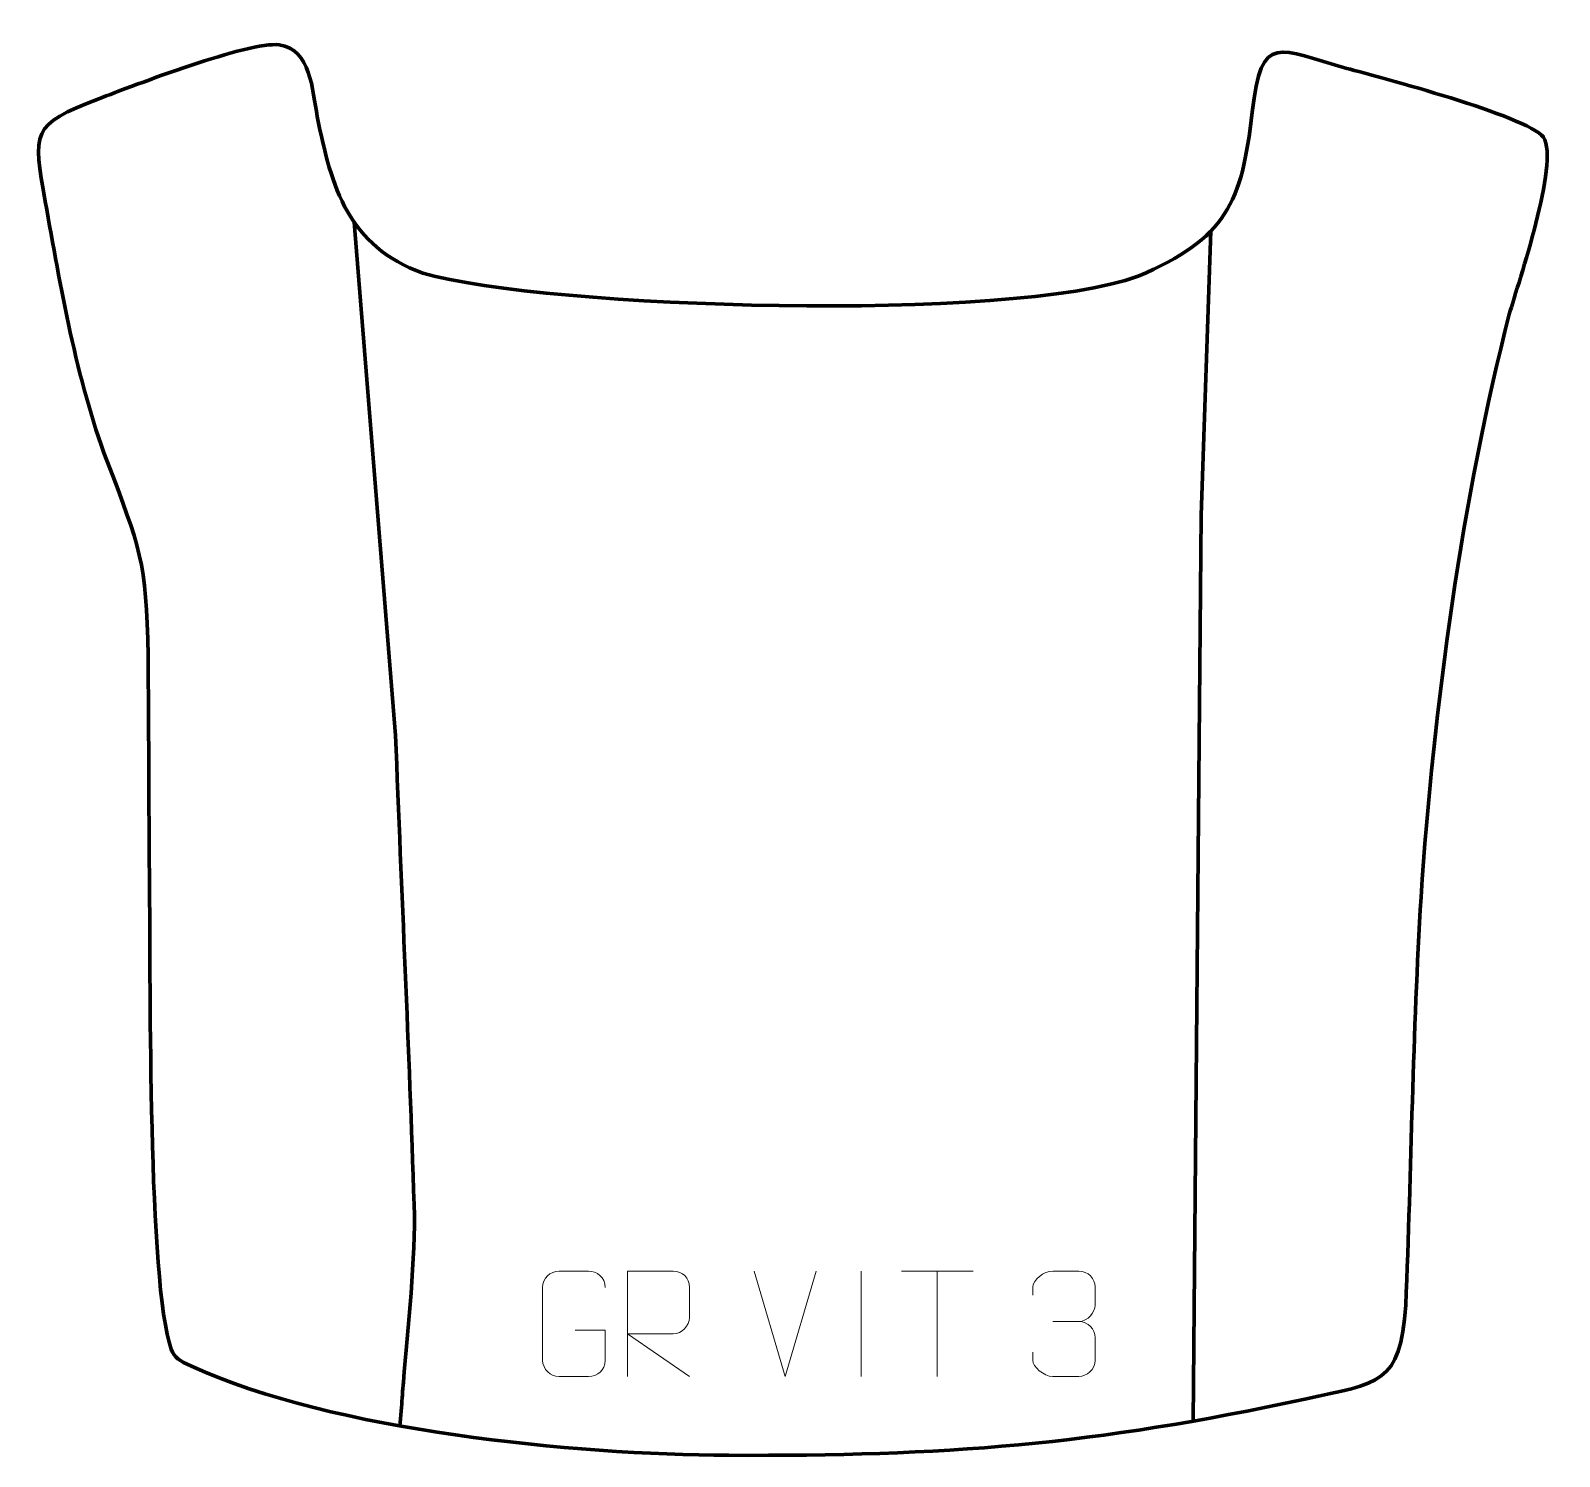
# Model space of a CAD drawing. Header units: millimetres. Extents: x -524 to -162, y 357 to 695.
import ezdxf

# ---------------------------------------------------------------- set-up
doc = ezdxf.new("R2010")
doc.units = ezdxf.units.MM
doc.header["$MEASUREMENT"] = 0
doc.layers.add('layer 2', color=7, linetype='Continuous')
doc.layers.add('layer 3', color=7, linetype='Continuous')

msp = doc.modelspace()

# ---------------------------------------------------------------- linework, layer by layer
at = {"layer": 'layer 2', "color": 140, "lineweight": 158}
for points, knots in [([(-447.5139, 649.1857), (-447.5139, 649.1857), (-437.6845, 527.6468), (-437.6845, 527.6468), (-437.6845, 527.6468), (-436.2218, 490.621), (-434.5225, 453.4624), (-433.2819, 416.4465), (-433.2819, 416.4465), (-432.8601, 403.8612), (-434.8336, 387.4183), (-435.8313, 374.5119), (-435.8313, 374.5119), (-435.9856, 372.5162), (-436.1399, 370.5206), (-436.2942, 368.525), (-436.2942, 368.525), (-436.2942, 368.525), (-436.6413, 364.0345), (-436.6413, 364.0345)], [0, 0, 0, 0, 0.16666667, 0.16666667, 0.16666667, 0.16666667, 0.33333333, 0.33333333, 0.33333333, 0.33333333, 0.5, 0.5, 0.5, 0.5, 0.66666667, 0.66666667, 0.66666667, 0.66666667, 1, 1, 1, 1]), ([(-244.7124, 647.0877), (-244.7124, 647.0877), (-246.986, 579.7696), (-246.986, 579.7696), (-246.986, 579.7696), (-246.986, 579.7696), (-248.8655, 365.2583), (-248.8655, 365.2583)], [0, 0, 0, 0, 0.33333333, 0.33333333, 0.33333333, 0.33333333, 1, 1, 1, 1])]:
    msp.add_open_spline(points, degree=3, knots=knots, dxfattribs=at)
at = {"layer": 'layer 3', "color": 242, "lineweight": 158}
msp.add_open_spline([(-507.9222, 678.3786), (-499.8844, 681.4411), (-472.2836, 692.1246), (-465.2267, 691.1304), (-465.2267, 691.1304), (-457.6469, 690.0624), (-457.4508, 680.4719), (-456.2124, 674.2023), (-456.2124, 674.2023), (-452.849, 657.1747), (-448.8941, 643.5542), (-431.2182, 637.0762), (-431.2182, 637.0762), (-401.7884, 628.6718), (-292.1602, 625.2417), (-261.8984, 636.357), (-261.8984, 636.357), (-241.0043, 645.3521), (-237.3679, 653.5541), (-234.8832, 675.1891), (-234.8832, 675.1891), (-232.6627, 694.5231), (-228.6727, 689.9801), (-212.487, 685.5782), (-212.487, 685.5782), (-204.7862, 683.4838), (-170.1043, 674.3929), (-165.9003, 669.2835), (-165.9003, 669.2835), (-162.1487, 663.2234), (-171.8001, 635.0365), (-174.011, 627.3805), (-174.011, 627.3805), (-185.1756, 584.1144), (-191.9457, 533.9748), (-194.911, 489.3525), (-194.911, 489.3525), (-196.8905, 457.107), (-197.1847, 424.9722), (-198.5393, 392.7363), (-198.5393, 392.7363), (-199.8259, 373.7507), (-204.7184, 374.391), (-222.383, 370.5012), (-222.383, 370.5012), (-272.2737, 359.628), (-307.9078, 356.9039), (-358.7939, 357.1784), (-358.7939, 357.1784), (-395.6339, 357.3769), (-452.1269, 362.7843), (-486.0124, 378.2776), (-486.0124, 378.2776), (-488.948, 379.6199), (-490.0239, 380.2118), (-490.7862, 382.3278), (-490.7862, 382.3278), (-496.311, 397.6615), (-495.7049, 470.4296), (-495.9152, 490.0856), (-495.9152, 490.0856), (-496.1163, 508.8779), (-496.0646, 527.7362), (-496.2882, 546.5008), (-496.2882, 546.5008), (-496.6179, 569.1172), (-498.2106, 572.0485), (-506.0468, 592.7607), (-506.0468, 592.7607), (-513.3226, 611.9917), (-516.9469, 633.806), (-520.6134, 654.0281), (-520.6134, 654.0281), (-523.5964, 670.4853), (-524.0895, 672.2109), (-507.9222, 678.3786)], degree=3, knots=[0, 0, 0, 0, 0.05, 0.05, 0.05, 0.05, 0.1, 0.1, 0.1, 0.1, 0.15, 0.15, 0.15, 0.15, 0.2, 0.2, 0.2, 0.2, 0.25, 0.25, 0.25, 0.25, 0.3, 0.3, 0.3, 0.3, 0.35, 0.35, 0.35, 0.35, 0.4, 0.4, 0.4, 0.4, 0.45, 0.45, 0.45, 0.45, 0.5, 0.5, 0.5, 0.5, 0.55, 0.55, 0.55, 0.55, 0.6, 0.6, 0.6, 0.6, 0.65, 0.65, 0.65, 0.65, 0.7, 0.7, 0.7, 0.7, 0.75, 0.75, 0.75, 0.75, 0.8, 0.8, 0.8, 0.8, 0.85, 0.85, 0.85, 0.85, 0.9, 0.9, 0.9, 0.9, 1, 1, 1, 1], dxfattribs=at)
at = {"layer": 'layer 3', "color": 250, "lineweight": 9}
for points, knots in [([(-395.1906, 386.8133), (-395.1906, 386.8133), (-388.0225, 386.8133), (-388.0225, 386.8133), (-388.0225, 386.8133), (-388.0225, 386.8133), (-388.0225, 379.6452), (-388.0225, 379.6452), (-388.0225, 379.6452), (-388.1622, 377.3218), (-389.8394, 375.8422), (-391.9872, 375.8314), (-391.9872, 375.8314), (-394.319, 375.8318), (-396.651, 375.8318), (-398.9825, 375.8314), (-398.9825, 375.8314), (-400.9074, 375.726), (-402.8796, 377.6105), (-402.8684, 379.6278), (-402.8684, 379.6278), (-402.868, 385.3979), (-402.868, 391.1676), (-402.8684, 396.9369), (-402.8684, 396.9369), (-402.8642, 399.075), (-401.1174, 400.7942), (-398.9651, 400.7808), (-398.9651, 400.7808), (-396.6394, 400.7808), (-394.3133, 400.7808), (-391.9872, 400.7808), (-391.9872, 400.7808), (-390.0405, 400.8162), (-388.0491, 399.3247), (-388.0225, 396.887)], [0, 0, 0, 0, 0.1, 0.1, 0.1, 0.1, 0.2, 0.2, 0.2, 0.2, 0.3, 0.3, 0.3, 0.3, 0.4, 0.4, 0.4, 0.4, 0.5, 0.5, 0.5, 0.5, 0.6, 0.6, 0.6, 0.6, 0.7, 0.7, 0.7, 0.7, 0.8, 0.8, 0.8, 0.8, 1, 1, 1, 1]), ([(-382.7776, 375.8276), (-382.7776, 375.8276), (-382.7776, 400.7811), (-382.7776, 400.7811), (-382.7776, 400.7811), (-379.1828, 400.7811), (-375.5873, 400.7811), (-371.9921, 400.7811), (-371.9921, 400.7811), (-369.6668, 400.7434), (-368.1095, 399.2534), (-368.1136, 396.887), (-368.1136, 396.887), (-368.114, 394.8515), (-368.114, 391.7921), (-368.1136, 389.7561), (-368.1136, 389.7561), (-368.1201, 387.8806), (-369.9324, 385.9388), (-371.9419, 385.9197), (-371.9419, 385.9197), (-371.9419, 385.9197), (-382.7776, 385.9197), (-382.7776, 385.9197), (-382.7776, 385.9197), (-382.7776, 385.9197), (-368.1229, 375.8276), (-368.1229, 375.8276)], [0, 0, 0, 0, 0.125, 0.125, 0.125, 0.125, 0.25, 0.25, 0.25, 0.25, 0.375, 0.375, 0.375, 0.375, 0.5, 0.5, 0.5, 0.5, 0.625, 0.625, 0.625, 0.625, 0.75, 0.75, 0.75, 0.75, 1, 1, 1, 1]), ([(-286.8101, 395.0968), (-286.8101, 395.0968), (-286.8101, 396.954), (-286.8101, 396.954), (-286.8101, 396.954), (-286.8244, 398.6959), (-284.1599, 400.814), (-282.1008, 400.7913), (-282.1008, 400.7913), (-280.0367, 400.7913), (-277.9727, 400.7913), (-275.909, 400.7913), (-275.909, 400.7913), (-273.7145, 400.8001), (-272.1162, 398.9533), (-272.0718, 397.0412), (-272.0718, 397.0412), (-272.0722, 395.6061), (-272.0722, 394.171), (-272.0718, 392.7355), (-272.0718, 392.7355), (-272.1204, 391.082), (-273.723, 388.852), (-275.9213, 388.862), (-275.9213, 388.862), (-273.7176, 388.8508), (-272.1096, 387.0476), (-272.0556, 384.9881), (-272.0556, 384.9881), (-272.056, 383.2034), (-272.056, 381.4187), (-272.0556, 379.6336), (-272.0556, 379.6336), (-272.0455, 377.5722), (-274.1004, 375.8091), (-275.9213, 375.8172), (-275.9213, 375.8172), (-277.9866, 375.8175), (-280.0518, 375.8175), (-282.1174, 375.8172), (-282.1174, 375.8172), (-284.286, 375.8287), (-286.817, 378.2289), (-286.8356, 379.6907), (-286.8356, 379.6907), (-286.8356, 379.6907), (-286.8356, 381.5993), (-286.8356, 381.5993)], [0, 0, 0, 0, 0.07692308, 0.07692308, 0.07692308, 0.07692308, 0.15384615, 0.15384615, 0.15384615, 0.15384615, 0.23076923, 0.23076923, 0.23076923, 0.23076923, 0.30769231, 0.30769231, 0.30769231, 0.30769231, 0.38461538, 0.38461538, 0.38461538, 0.38461538, 0.46153846, 0.46153846, 0.46153846, 0.46153846, 0.53846154, 0.53846154, 0.53846154, 0.53846154, 0.61538462, 0.61538462, 0.61538462, 0.61538462, 0.69230769, 0.69230769, 0.69230769, 0.69230769, 0.76923077, 0.76923077, 0.76923077, 0.76923077, 0.84615385, 0.84615385, 0.84615385, 0.84615385, 1, 1, 1, 1])]:
    msp.add_open_spline(points, degree=3, knots=knots, dxfattribs=at)
for points in [[(-345.4456, 375.8275), (-345.4456, 375.8275), (-352.7674, 400.7811), (-352.7674, 400.7811)], [(-338.1237, 400.7811), (-338.1237, 400.7811), (-345.4455, 375.8275), (-345.4455, 375.8275)], [(-327.4455, 400.7914), (-327.4455, 400.7914), (-327.4455, 375.8173), (-327.4455, 375.8173)], [(-317.9391, 400.7576), (-317.9391, 400.7576), (-300.9519, 400.7576), (-300.9519, 400.7576)], [(-309.4453, 375.8276), (-309.4453, 375.8276), (-309.4453, 400.7811), (-309.4453, 400.7811)], [(-282.1004, 388.8516), (-282.1004, 388.8516), (-275.904, 388.8516), (-275.904, 388.8516)]]:
    msp.add_open_spline(points, degree=3, dxfattribs=at)

doc.saveas('drawing.dxf')
